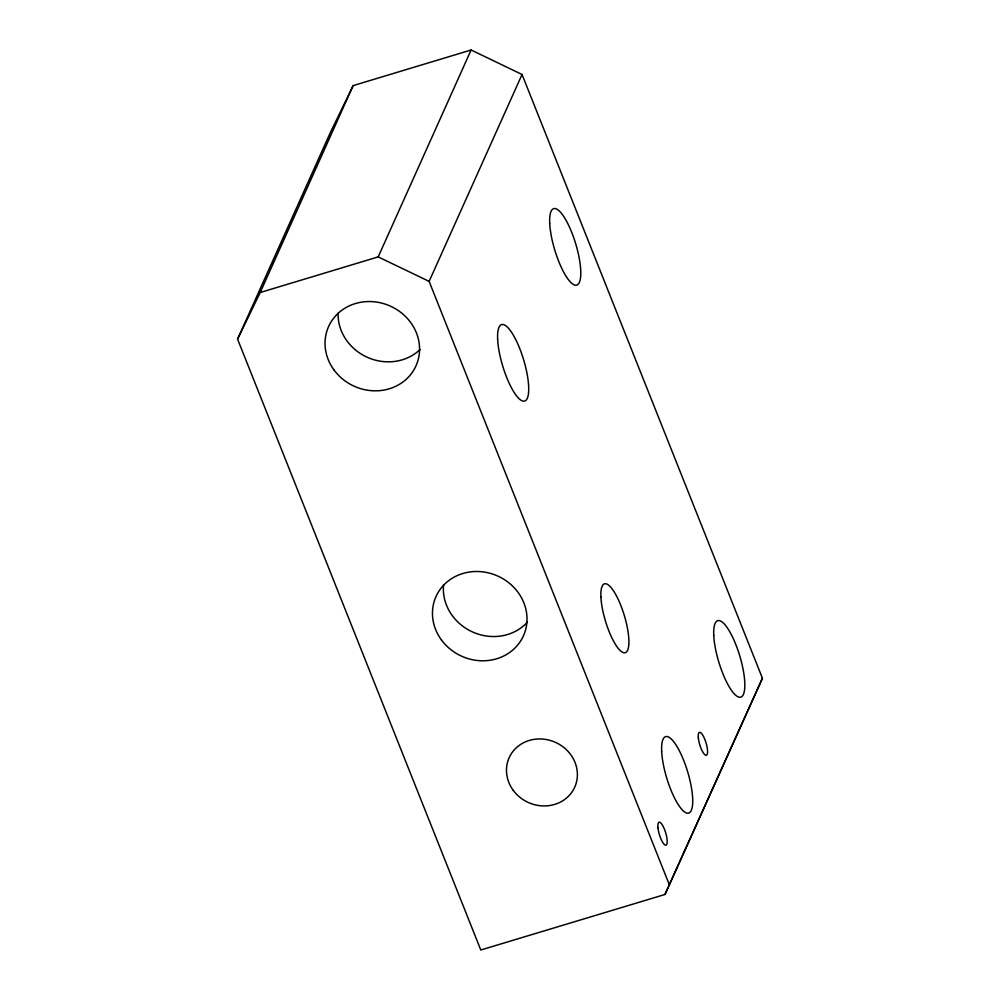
<?xml version="1.0" encoding="UTF-8"?>
<svg xmlns="http://www.w3.org/2000/svg" width="1000" height="1000" viewBox="0 0 1000 1000"><rect width="100%" height="100%" fill="white"/><g stroke="black" fill="none" stroke-linecap="round" stroke-linejoin="round"><path stroke-width="1.5" d="M237.575 339.137L330.5 132.225L353.137 85.612L471.112 50L522.05 74.488L762.425 678.25L664.975 894.475L480.788 950L237.575 339.137L260.2 292.512L353.137 85.612M260.2 292.512L378.188 256.9L471.112 50M669.5 885.15L429.125 281.388L522.05 74.488M664.975 894.475L762.425 678.25M378.188 256.9L429.125 281.388M527.388 622.15A47.925 43.963 24.2 0 1 472.85 632.1A47.925 43.963 24.2 0 1 443.55 584.975M420.062 349.525A47.925 43.963 24.2 0 1 367.537 357.4A47.925 43.963 24.2 0 1 338.062 313.175M513.25 790.35A35.938 32.975 24.2 0 0 574.338 787.987A35.938 32.975 24.2 0 0 538.212 738.975A35.938 32.975 24.2 0 0 513.25 790.35M441.5 640.025A47.925 43.963 24.2 0 0 522.938 636.875A47.925 43.963 24.2 0 0 474.775 571.525A47.925 43.963 24.2 0 0 441.5 640.025M600.913 597.087A35.938 9.825 73.2 0 0 622.95 652.463A35.938 9.825 73.2 0 0 620.725 605.2A35.938 9.825 73.2 0 0 600.913 597.087M698.35 738A11.975 3.275 73.2 0 0 706.075 755.325A11.975 3.275 73.2 0 0 704.287 738.112A11.975 3.275 73.2 0 0 698.35 738M657.975 827.875A11.975 3.275 73.2 0 0 665.7 845.2A11.975 3.275 73.2 0 0 663.913 827.987A11.975 3.275 73.2 0 0 657.975 827.875M713.75 635.363A39.938 10.925 73.2 0 0 738.238 696.888A39.938 10.925 73.2 0 0 735.763 644.388A39.938 10.925 73.2 0 0 713.75 635.363M661.663 751.338A39.938 10.925 73.2 0 0 686.162 812.85A39.938 10.925 73.2 0 0 683.675 760.35A39.938 10.925 73.2 0 0 661.663 751.338M497.638 339.3A39.938 10.925 73.2 0 0 522.137 400.825A39.938 10.925 73.2 0 0 519.65 348.325A39.938 10.925 73.2 0 0 497.638 339.3M549.712 223.337A39.938 10.925 73.2 0 0 574.2 284.862A39.938 10.925 73.2 0 0 571.725 232.362A39.938 10.925 73.2 0 0 549.712 223.337M334.062 370.062A47.925 43.963 24.2 0 0 415.5 366.912A47.925 43.963 24.2 0 0 367.337 301.575A47.925 43.963 24.2 0 0 334.062 370.062"/></g></svg>
